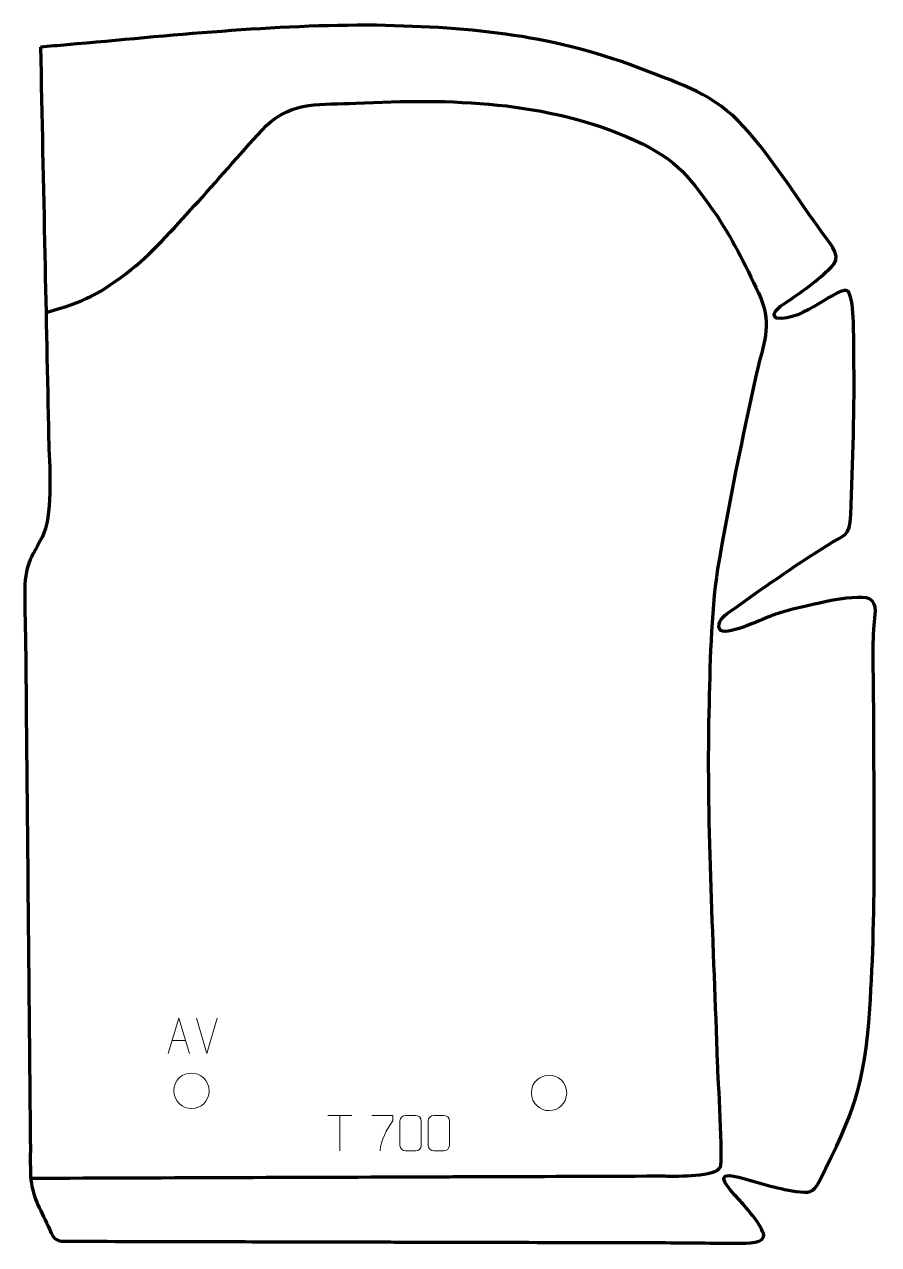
# Model space of a CAD drawing. Header units: millimetres. Extents: x 1238 to 1841, y 1 to 863.
import ezdxf

# ---------------------------------------------------------------- set-up
doc = ezdxf.new("R2010")
doc.units = ezdxf.units.MM
doc.header["$MEASUREMENT"] = 0
doc.layers.add('layer 2', color=7, linetype='Continuous')
doc.layers.add('layer 3', color=7, linetype='Continuous')

msp = doc.modelspace()

# ---------------------------------------------------------------- linework, layer by layer
at = {"layer": 'layer 2', "color": 142, "lineweight": 158}
msp.add_open_spline([(1253.0441, 659.4356), (1279.4173, 666.8549), (1291.6598, 672.6357), (1313.2697, 689.8183), (1313.2697, 689.8183), (1329.7917, 702.9552), (1346.2576, 722.1743), (1360.6947, 737.8947), (1360.6947, 737.8947), (1376.7679, 755.4881), (1392.4031, 774.2446), (1408.8203, 791.3714), (1408.8203, 791.3714), (1427.1986, 809.1685), (1448.2793, 806.041), (1471.8354, 807.2724), (1471.8354, 807.2724), (1538.456, 810.5702), (1606.7982, 809.1059), (1668.7179, 781.2262), (1668.7179, 781.2262), (1700.0657, 766.7428), (1707.7802, 754.722), (1727.1994, 727.5994), (1727.1994, 727.5994), (1738.8002, 709.5866), (1749.1473, 689.1861), (1757.915, 669.6287), (1757.915, 669.6287), (1766.1088, 650.1322), (1759.5151, 636.7435), (1755.2241, 617.575), (1755.2241, 617.575), (1745.004, 571.6007), (1735.2053, 524.8274), (1727.4778, 478.3771), (1727.4778, 478.3771), (1722.4772, 445.6162), (1722.0909, 409.8774), (1721.2444, 376.6561), (1721.2444, 376.6561), (1719.5189, 294.6114), (1724.6733, 211.6949), (1727.1628, 129.6106), (1727.1628, 129.6106), (1727.5848, 119.4292), (1731.2346, 60.3999), (1729.2704, 55.9348), (1729.2704, 55.9348), (1726.1681, 48.8821), (1698.7239, 49.3383), (1691.6362, 49.4319), (1691.6362, 49.4319), (1689.5463, 49.4589), (1687.4606, 49.491), (1685.3703, 49.4905), (1685.3703, 49.4905), (1642.5812, 49.3428), (1599.7921, 49.1887), (1557.003, 49.0384), (1557.003, 49.0384), (1550.6626, 49.0162), (1544.3222, 48.9939), (1537.9817, 48.9716), (1537.9817, 48.9716), (1439.3876, 48.6254), (1340.7935, 48.2794), (1242.1994, 47.9326)], degree=3, knots=[0, 0, 0, 0, 0.05555556, 0.05555556, 0.05555556, 0.05555556, 0.11111111, 0.11111111, 0.11111111, 0.11111111, 0.16666667, 0.16666667, 0.16666667, 0.16666667, 0.22222222, 0.22222222, 0.22222222, 0.22222222, 0.27777778, 0.27777778, 0.27777778, 0.27777778, 0.33333333, 0.33333333, 0.33333333, 0.33333333, 0.38888889, 0.38888889, 0.38888889, 0.38888889, 0.44444444, 0.44444444, 0.44444444, 0.44444444, 0.5, 0.5, 0.5, 0.5, 0.55555556, 0.55555556, 0.55555556, 0.55555556, 0.61111111, 0.61111111, 0.61111111, 0.61111111, 0.66666667, 0.66666667, 0.66666667, 0.66666667, 0.72222222, 0.72222222, 0.72222222, 0.72222222, 0.77777778, 0.77777778, 0.77777778, 0.77777778, 0.83333333, 0.83333333, 0.83333333, 0.83333333, 0.88888889, 0.88888889, 0.88888889, 0.88888889, 1, 1, 1, 1], dxfattribs=at)
at = {"layer": 'layer 2', "color": 142, "lineweight": 9}
for points, knots in [([(1339.4169, 136.2134), (1339.4169, 136.2134), (1346.7768, 161.1297), (1346.7768, 161.1297), (1346.7768, 161.1297), (1346.7768, 161.1297), (1354.3355, 136.2134), (1354.3355, 136.2134)], [0, 0, 0, 0, 0.33333333, 0.33333333, 0.33333333, 0.33333333, 1, 1, 1, 1]), ([(1343.3573, 109.9656), (1343.4413, 117.859), (1349.7105, 122.4307), (1355.8386, 122.3154), (1355.8386, 122.3154), (1361.9667, 122.4307), (1368.2358, 117.6006), (1368.3199, 109.7072), (1368.3199, 109.7072), (1367.8798, 102.1836), (1362.5998, 97.3923), (1355.8386, 97.3574), (1355.8386, 97.3574), (1349.7105, 97.2421), (1343.4413, 102.0722), (1343.3573, 109.9656)], [0, 0, 0, 0, 0.2, 0.2, 0.2, 0.2, 0.4, 0.4, 0.4, 0.4, 0.6, 0.6, 0.6, 0.6, 1, 1, 1, 1]), ([(1595.921, 108.4684), (1596.005, 116.3618), (1602.2742, 120.9335), (1608.4023, 120.8182), (1608.4023, 120.8182), (1614.5304, 120.9335), (1620.7995, 116.1034), (1620.8836, 108.21), (1620.8836, 108.21), (1620.4435, 100.6864), (1615.1635, 95.8952), (1608.4023, 95.8602), (1608.4023, 95.8602), (1602.2742, 95.7449), (1596.005, 100.575), (1595.921, 108.4684)], [0, 0, 0, 0, 0.2, 0.2, 0.2, 0.2, 0.4, 0.4, 0.4, 0.4, 0.6, 0.6, 0.6, 0.6, 1, 1, 1, 1]), ([(1483.2079, 92.3958), (1483.2079, 92.3958), (1498.0018, 92.3958), (1498.0018, 92.3958), (1498.0018, 92.3958), (1498.0015, 91.1481), (1498.0015, 89.9004), (1498.0018, 88.6524), (1498.0018, 88.6524), (1494.0134, 82.6643), (1489.1056, 74.8424), (1489.1056, 67.4746)], [0, 0, 0, 0, 0.25, 0.25, 0.25, 0.25, 0.5, 0.5, 0.5, 0.5, 1, 1, 1, 1]), ([(1506.9995, 92.4158), (1509.3621, 92.4158), (1511.7251, 92.4158), (1514.0881, 92.4158), (1514.0881, 92.4158), (1516.0656, 92.4513), (1518.0886, 90.9593), (1518.1156, 88.5208), (1518.1156, 88.5208), (1518.1153, 82.772), (1518.1153, 77.0228), (1518.1156, 71.2733), (1518.1156, 71.2733), (1517.9737, 68.9491), (1516.2699, 67.469), (1514.0881, 67.4582), (1514.0881, 67.4582), (1511.7192, 67.4586), (1509.3504, 67.4586), (1506.9819, 67.4582), (1506.9819, 67.4582), (1505.0263, 67.3528), (1503.0229, 69.2379), (1503.0343, 71.2559), (1503.0343, 71.2559), (1503.0347, 77.0279), (1503.0347, 82.7995), (1503.0343, 88.5707), (1503.0343, 88.5707), (1503.0386, 90.7095), (1504.813, 92.4293), (1506.9995, 92.4158)], [0, 0, 0, 0, 0.11111111, 0.11111111, 0.11111111, 0.11111111, 0.22222222, 0.22222222, 0.22222222, 0.22222222, 0.33333333, 0.33333333, 0.33333333, 0.33333333, 0.44444444, 0.44444444, 0.44444444, 0.44444444, 0.55555556, 0.55555556, 0.55555556, 0.55555556, 0.66666667, 0.66666667, 0.66666667, 0.66666667, 0.77777778, 0.77777778, 0.77777778, 0.77777778, 1, 1, 1, 1]), ([(1526.9696, 92.4158), (1529.3322, 92.4158), (1531.6952, 92.4158), (1534.0582, 92.4158), (1534.0582, 92.4158), (1536.0357, 92.4513), (1538.0587, 90.9593), (1538.0857, 88.5208), (1538.0857, 88.5208), (1538.0853, 82.772), (1538.0853, 77.0228), (1538.0857, 71.2733), (1538.0857, 71.2733), (1537.9438, 68.9491), (1536.24, 67.469), (1534.0582, 67.4582), (1534.0582, 67.4582), (1531.6893, 67.4586), (1529.3204, 67.4586), (1526.952, 67.4582), (1526.952, 67.4582), (1524.9964, 67.3528), (1522.993, 69.2379), (1523.0044, 71.2559), (1523.0044, 71.2559), (1523.0048, 77.0279), (1523.0048, 82.7995), (1523.0044, 88.5707), (1523.0044, 88.5707), (1523.0087, 90.7095), (1524.7831, 92.4293), (1526.9696, 92.4158)], [0, 0, 0, 0, 0.11111111, 0.11111111, 0.11111111, 0.11111111, 0.22222222, 0.22222222, 0.22222222, 0.22222222, 0.33333333, 0.33333333, 0.33333333, 0.33333333, 0.44444444, 0.44444444, 0.44444444, 0.44444444, 0.55555556, 0.55555556, 0.55555556, 0.55555556, 0.66666667, 0.66666667, 0.66666667, 0.66666667, 0.77777778, 0.77777778, 0.77777778, 0.77777778, 1, 1, 1, 1])]:
    msp.add_open_spline(points, degree=3, knots=knots, dxfattribs=at)
for points in [[(1366.7355, 136.2062), (1366.7355, 136.2062), (1359.4247, 161.1225), (1359.4247, 161.1225)], [(1374.0464, 161.1225), (1374.0464, 161.1225), (1366.7355, 136.2062), (1366.7355, 136.2062)], [(1342.1354, 145.449), (1342.1354, 145.449), (1351.6169, 145.449), (1351.6169, 145.449)], [(1452.1688, 92.3698), (1452.1688, 92.3698), (1469.1306, 92.3698), (1469.1306, 92.3698)], [(1460.6499, 67.4771), (1460.6499, 67.4771), (1460.6499, 92.3933), (1460.6499, 92.3933)]]:
    msp.add_open_spline(points, degree=3, dxfattribs=at)
at = {"layer": 'layer 3', "color": 242, "lineweight": 158}
msp.add_open_spline([(1249.1377, 846.7984), (1255.453, 847.3478), (1261.7684, 847.897), (1268.0837, 848.4464), (1268.0837, 848.4464), (1339.9374, 854.7915), (1414.3294, 862.8659), (1486.4044, 862.2367), (1486.4044, 862.2367), (1555.591, 860.8645), (1612.5006, 855.4598), (1677.6381, 829.909), (1677.6381, 829.909), (1708.3255, 817.9244), (1728.2679, 811.8638), (1750.4528, 785.6425), (1750.4528, 785.6425), (1768.76, 763.7376), (1784.6764, 738.9737), (1801.3124, 715.6924), (1801.3124, 715.6924), (1805.0945, 710.6798), (1814.8469, 700.1443), (1809.8512, 693.6984), (1809.8512, 693.6984), (1799.9783, 683.2417), (1789.0125, 675.3572), (1777.1307, 667.3971), (1777.1307, 667.3971), (1774.6667, 665.7537), (1763.1327, 658.9392), (1769.0788, 655.3249), (1769.0788, 655.3249), (1787.6791, 652.5628), (1814.0338, 679.829), (1819.8842, 674.2799), (1819.8842, 674.2799), (1824.5826, 665.0925), (1823.322, 641.0344), (1823.645, 629.7536), (1823.645, 629.7536), (1824.5494, 592.002), (1822.6904, 554.3191), (1821.6774, 516.5919), (1821.6774, 516.5919), (1820.8223, 500.988), (1817.0278, 502.5511), (1804.7587, 494.9427), (1804.7587, 494.9427), (1781.0183, 479.9788), (1758.5959, 464.2131), (1735.7593, 447.9582), (1735.7593, 447.9582), (1732.1068, 445.3583), (1726.4706, 440.7772), (1729.0401, 435.6127), (1729.0401, 435.6127), (1731.7812, 430.103), (1758.7366, 442.6918), (1764.2479, 444.8259), (1764.2479, 444.8259), (1766.9902, 445.8878), (1769.6107, 446.8098), (1772.433, 447.6433), (1772.433, 447.6433), (1783.9884, 450.7618), (1825.1676, 461.7147), (1834.8204, 457.1937), (1834.8204, 457.1937), (1841.192, 453.5349), (1838.4241, 444.6241), (1837.9707, 438.7136), (1837.9707, 438.7136), (1836.7215, 422.4237), (1837.702, 403.9747), (1837.7006, 387.4246), (1837.7006, 387.4246), (1837.7219, 314.6712), (1839.8133, 240.2895), (1834.991, 167.7578), (1834.991, 167.7578), (1830.9984, 112.7861), (1823.8669, 94.6387), (1799.3293, 46.0171), (1799.3293, 46.0171), (1794.7805, 37.3107), (1792.3431, 37.7413), (1782.8661, 38.852), (1782.8661, 38.852), (1768.0183, 40.9576), (1756.5352, 45.0231), (1742.3496, 48.8226), (1742.3496, 48.8226), (1721.0066, 54.539), (1738.115, 38.1659), (1743.609, 31.8524), (1743.609, 31.8524), (1747.2383, 27.687), (1761.4671, 11.8899), (1759.8799, 6.7184), (1759.8799, 6.7184), (1758.2009, 1.2481), (1744.1813, 2.3755), (1739.2765, 2.353), (1739.2765, 2.353), (1720.884, 2.2683), (1702.3227, 2.596), (1683.8935, 2.6396), (1683.8935, 2.6396), (1664.5733, 2.6854), (1645.2529, 2.731), (1625.9326, 2.7767), (1625.9326, 2.7767), (1625.9326, 2.7767), (1624.9825, 2.7789), (1624.9825, 2.7789), (1624.9825, 2.7789), (1618.6479, 2.794), (1612.3134, 2.809), (1605.9789, 2.824), (1605.9789, 2.824), (1574.3064, 2.8989), (1542.6338, 2.9738), (1510.9612, 3.0487), (1510.9612, 3.0487), (1504.6267, 3.0637), (1498.2922, 3.0787), (1491.9576, 3.0938), (1491.9576, 3.0938), (1466.9363, 3.1529), (1441.915, 3.2121), (1416.8936, 3.2713), (1416.8936, 3.2713), (1404.5413, 3.3006), (1392.189, 3.3298), (1379.8367, 3.359), (1379.8367, 3.359), (1373.5022, 3.3739), (1367.1677, 3.389), (1360.8332, 3.404), (1360.8332, 3.404), (1329.5512, 3.4803), (1298.2691, 3.5865), (1266.987, 3.5794), (1266.987, 3.5794), (1258.0647, 3.5774), (1258.0669, 6.7031), (1254.4963, 14.3136), (1254.4963, 14.3136), (1248.7778, 26.4058), (1242.9221, 35.7882), (1242.1613, 49.5211), (1242.1613, 49.5211), (1241.7447, 57.04), (1242.028, 65.8631), (1241.9541, 73.5836), (1241.9541, 73.5836), (1241.7421, 95.7541), (1241.5302, 117.9245), (1241.3182, 140.095), (1241.3182, 140.095), (1241.2001, 152.4465), (1241.082, 164.7982), (1240.9639, 177.1498), (1240.9639, 177.1498), (1240.1765, 259.4942), (1239.3892, 341.8385), (1238.6019, 424.1828), (1238.6019, 424.1828), (1238.4473, 438.4137), (1237.7586, 453.1666), (1238.1442, 467.3326), (1238.1442, 467.3326), (1239.215, 485.7917), (1244.7167, 488.4044), (1251.4666, 503.5837), (1251.4666, 503.5837), (1258.1152, 520.5386), (1255.2866, 551.8166), (1254.8955, 570.6455), (1254.8955, 570.6455), (1253.9988, 613.8153), (1253.0952, 656.9848), (1252.1951, 700.1545), (1252.1951, 700.1545), (1251.176, 749.0358), (1250.1569, 797.9171), (1249.1377, 846.7984)], degree=3, knots=[0, 0, 0, 0, 0.02083333, 0.02083333, 0.02083333, 0.02083333, 0.04166667, 0.04166667, 0.04166667, 0.04166667, 0.0625, 0.0625, 0.0625, 0.0625, 0.08333333, 0.08333333, 0.08333333, 0.08333333, 0.10416667, 0.10416667, 0.10416667, 0.10416667, 0.125, 0.125, 0.125, 0.125, 0.14583333, 0.14583333, 0.14583333, 0.14583333, 0.16666667, 0.16666667, 0.16666667, 0.16666667, 0.1875, 0.1875, 0.1875, 0.1875, 0.20833333, 0.20833333, 0.20833333, 0.20833333, 0.22916667, 0.22916667, 0.22916667, 0.22916667, 0.25, 0.25, 0.25, 0.25, 0.27083333, 0.27083333, 0.27083333, 0.27083333, 0.29166667, 0.29166667, 0.29166667, 0.29166667, 0.3125, 0.3125, 0.3125, 0.3125, 0.33333333, 0.33333333, 0.33333333, 0.33333333, 0.35416667, 0.35416667, 0.35416667, 0.35416667, 0.375, 0.375, 0.375, 0.375, 0.39583333, 0.39583333, 0.39583333, 0.39583333, 0.41666667, 0.41666667, 0.41666667, 0.41666667, 0.4375, 0.4375, 0.4375, 0.4375, 0.45833333, 0.45833333, 0.45833333, 0.45833333, 0.47916667, 0.47916667, 0.47916667, 0.47916667, 0.5, 0.5, 0.5, 0.5, 0.52083333, 0.52083333, 0.52083333, 0.52083333, 0.54166667, 0.54166667, 0.54166667, 0.54166667, 0.5625, 0.5625, 0.5625, 0.5625, 0.58333333, 0.58333333, 0.58333333, 0.58333333, 0.60416667, 0.60416667, 0.60416667, 0.60416667, 0.625, 0.625, 0.625, 0.625, 0.64583333, 0.64583333, 0.64583333, 0.64583333, 0.66666667, 0.66666667, 0.66666667, 0.66666667, 0.6875, 0.6875, 0.6875, 0.6875, 0.70833333, 0.70833333, 0.70833333, 0.70833333, 0.72916667, 0.72916667, 0.72916667, 0.72916667, 0.75, 0.75, 0.75, 0.75, 0.77083333, 0.77083333, 0.77083333, 0.77083333, 0.79166667, 0.79166667, 0.79166667, 0.79166667, 0.8125, 0.8125, 0.8125, 0.8125, 0.83333333, 0.83333333, 0.83333333, 0.83333333, 0.85416667, 0.85416667, 0.85416667, 0.85416667, 0.875, 0.875, 0.875, 0.875, 0.89583333, 0.89583333, 0.89583333, 0.89583333, 0.91666667, 0.91666667, 0.91666667, 0.91666667, 0.9375, 0.9375, 0.9375, 0.9375, 0.95833333, 0.95833333, 0.95833333, 0.95833333, 1, 1, 1, 1], dxfattribs=at)

doc.saveas('drawing.dxf')
